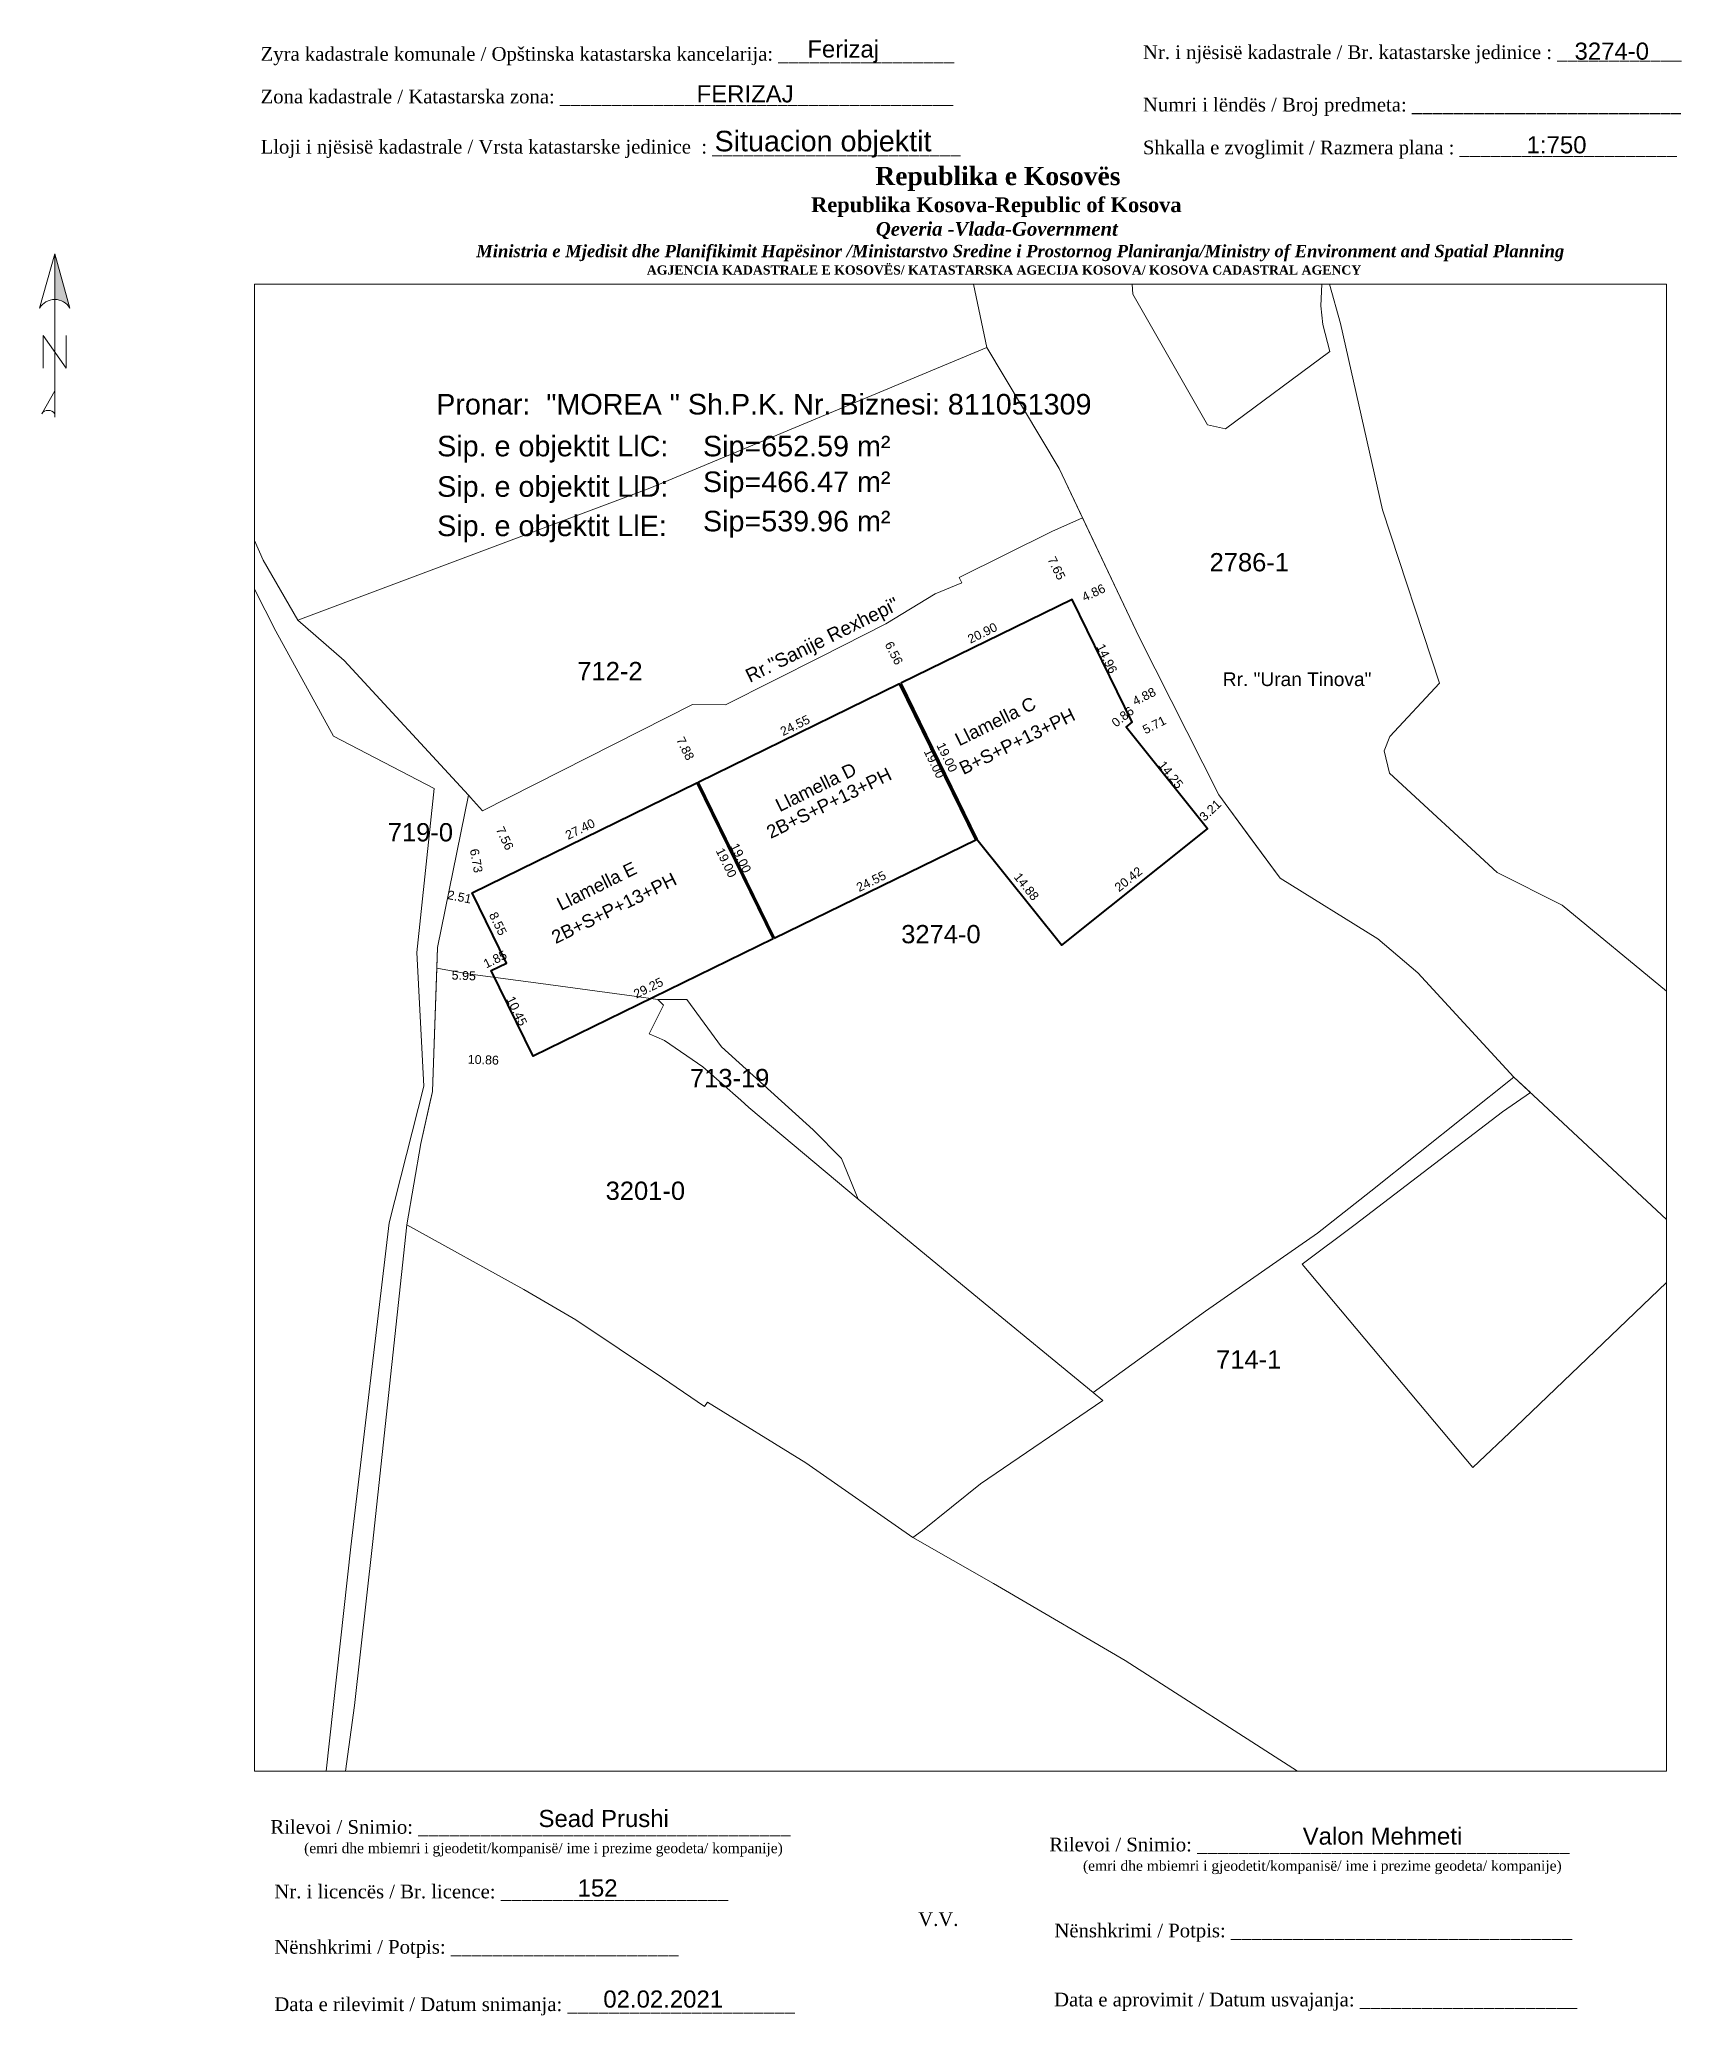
# Paper-space layout '-MANUALI' of a CAD drawing. Header units: metres. Extents: x -31 to 209, y 2 to 291.
# The model-space entities are those that its viewports show. They can reach past a viewport. Long polylines and large blocks are cut down to what shows.
import ezdxf

# ---------------------------------------------------------------- set-up
doc = ezdxf.new("R2010")
doc.units = ezdxf.units.M
doc.header["$PDMODE"] = 32
doc.header["$PDSIZE"] = 0.5
doc.layers.get('0').update_dxf_attribs({"lineweight": 0})
for name, color, linetype, lineweight in [('A - Perdhesa Polyine_Pen_No__6', 1, 'Continuous', 0), ('Dimensione', 7, 'Continuous', 9), ('Dimensionet', 1, 'Continuous', 0), ('emrat e rrugeve', 7, 'Continuous', 0), ('etazha', 7, 'Continuous', 0), ('Korniza e jashtme', 7, 'Continuous', 0), ('nr Parcela Fqinje', 251, 'Continuous', 0), ('Nr Parceles Baze', 7, 'Continuous', 0), ('Parcela Baze', 7, 'Continuous', 0), ('Parcela Fqinje', 251, 'Continuous', 0)]:
    doc.layers.add(name, color=color, linetype=linetype, lineweight=lineweight)
doc.styles.add('GENERATED_STYLE_1', font='arial.ttf')
doc.styles.get("Standard").update_dxf_attribs({"font": 'arial.ttf'})
doc.dimstyles.get("Standard").update_dxf_attribs({"dimtxt": 1, "dimasz": 0.18, "dimexe": 0.18, "dimexo": 0.0625, "dimgap": 0.09, "dimtad": 1, "dimtoh": 1, "dimzin": 0, "dimdsep": 46, "dimtxsty": 'Standard', "dimcen": 0.09, "dimse1": 1, "dimse2": 1, "dimsd1": 1, "dimsd2": 1, "dimadec": 0, "dimazin": 0, "dimtfac": 1, "dimtofl": 0, "dimtmove": 0, "dimatfit": 3, "dimfxl": 1, "dimtolj": 1, "dimtzin": 0, "dimarcsym": 0})

# ---------------------------------------------------------------- blocks, each defined once
blk = doc.blocks.new('*U90')
at = {"linetype": 'ByBlock', "lineweight": -2}
blk.add_hatch(color=0, dxfattribs=at).paths.add_polyline_path([(0, 562), (0, 301, -0.269143), (87, 250)])
at = {"color": 0, "linetype": 'ByBlock', "lineweight": -2}
for points in [[(87, 250, 0.580323), (-87, 250), (0, 562), (87, 250), (0, 562), (0, 300)], [(0, -356, 0.5), (-75, -356), (0, -225)]]:
    blk.add_lwpolyline(points, format="xyb", dxfattribs=at)
for points in [[(0, -375), (0, 562)], [(-66, -94), (-66, 94), (66, -94), (66, 94)]]:
    blk.add_lwpolyline(points, dxfattribs=at)
blk = doc.blocks.new('*D119')
at = {"layer": 'Defpoints', "color": 0, "transparency": 16777216}
for p in [(7511931.73, 4692415.84), (7511932.25, 4692416.1), (7511935.65, 4692409.25)]:
    blk.add_point(p, dxfattribs=at)
at = {"layer": 'Dimensione', "color": 0, "transparency": 16777216, "insert": (7511933.94, 4692412.67), "char_height": 0.975, "attachment_point": 5, "rotation": 296.3956}
blk.add_mtext('\\A1;7.65', dxfattribs=at)
blk = doc.blocks.new('*D120')
at = {"layer": 'Defpoints', "color": 0, "transparency": 16777216}
for p in [(7511940.05, 4692411.33), (7511940.43, 4692410.52), (7511935.65, 4692409.25)]:
    blk.add_point(p, dxfattribs=at)
at = {"layer": 'Dimensione', "color": 0, "transparency": 16777216, "insert": (7511937.99, 4692409.99), "char_height": 0.975, "attachment_point": 5, "rotation": 25.3586}
blk.add_mtext('\\A1;4.86', dxfattribs=at)
blk = doc.blocks.new('*D121')
at = {"layer": 'Defpoints', "color": 0, "transparency": 16777216}
for p in [(7511945.96, 4692399.22), (7511946.58, 4692398), (7511942.22, 4692395.81)]:
    blk.add_point(p, dxfattribs=at)
at = {"layer": 'Dimensione', "color": 0, "transparency": 16777216, "insert": (7511943.53, 4692398.63), "char_height": 0.975, "attachment_point": 5, "rotation": 26.736}
blk.add_mtext('\\A1;4.88', dxfattribs=at)
blk = doc.blocks.new('*D122')
at = {"layer": 'Defpoints', "color": 0, "transparency": 16777216}
for p in [(7511946.66, 4692397.84), (7511941.55, 4692395.27), (7511947.45, 4692396.28)]:
    blk.add_point(p, dxfattribs=at)
at = {"layer": 'Dimensione', "color": 0, "transparency": 16777216, "insert": (7511944.64, 4692395.5), "char_height": 0.975, "attachment_point": 5, "rotation": 26.736}
blk.add_mtext('\\A1;5.71', dxfattribs=at)
blk = doc.blocks.new('*D123')
at = {"layer": 'Defpoints', "color": 0, "transparency": 16777216}
for p in [(7511952.32, 4692386.85), (7511952.79, 4692386.36), (7511950.46, 4692384.15)]:
    blk.add_point(p, dxfattribs=at)
at = {"layer": 'Dimensione', "color": 0, "transparency": 16777216, "insert": (7511950.77, 4692386.16), "char_height": 0.975, "attachment_point": 5, "rotation": 43.5235}
blk.add_mtext('\\A1;3.21', dxfattribs=at)
blk = doc.blocks.new('*D124')
at = {"layer": 'Defpoints', "color": 0, "transparency": 16777216}
for p in [(7511913.89, 4692405.9), (7511914.13, 4692406.03), (7511916.88, 4692400.07)]:
    blk.add_point(p, dxfattribs=at)
at = {"layer": 'Dimensione', "color": 0, "transparency": 16777216, "insert": (7511916.13, 4692403.37), "char_height": 0.975, "attachment_point": 5, "rotation": 297.1323}
blk.add_mtext('\\A1;6.56', dxfattribs=at)
blk = doc.blocks.new('*D125')
at = {"layer": 'Defpoints', "color": 0, "transparency": 16777216}
for p in [(7511891, 4692396.18), (7511891.13, 4692396.25), (7511894.69, 4692389.22)]:
    blk.add_point(p, dxfattribs=at)
at = {"layer": 'Dimensione', "color": 0, "transparency": 16777216, "insert": (7511893.28, 4692392.93), "char_height": 0.975, "attachment_point": 5, "rotation": 296.8353}
blk.add_mtext('\\A1;7.88', dxfattribs=at)
blk = doc.blocks.new('*D126')
at = {"layer": 'Defpoints', "color": 0, "transparency": 16777216}
for p in [(7511869.23, 4692383.84), (7511868.71, 4692383.75), (7511869.93, 4692377.13)]:
    blk.add_point(p, dxfattribs=at)
at = {"layer": 'Dimensione', "color": 0, "transparency": 16777216, "insert": (7511870.4, 4692380.64), "char_height": 0.975, "attachment_point": 5, "rotation": 280.4803}
blk.add_mtext('\\A1;6.73', dxfattribs=at)
blk = doc.blocks.new('*D127')
at = {"layer": 'Defpoints', "color": 0, "transparency": 16777216}
for p in [(7511871.08, 4692386.11), (7511874.67, 4692379.44), (7511874.4, 4692379.31)]:
    blk.add_point(p, dxfattribs=at)
at = {"layer": 'Dimensione', "color": 0, "transparency": 16777216, "insert": (7511873.52, 4692383.09), "char_height": 0.975, "attachment_point": 5, "rotation": 296.0459}
blk.add_mtext('\\A1;7.56', dxfattribs=at)
blk = doc.blocks.new('*D128')
at = {"layer": 'Defpoints', "color": 0, "transparency": 16777216}
for p in [(7511867.47, 4692377.62), (7511867.22, 4692376.38), (7511869.93, 4692377.13)]:
    blk.add_point(p, dxfattribs=at)
at = {"layer": 'Dimensione', "color": 0, "transparency": 16777216, "insert": (7511868.56, 4692376.68), "char_height": 0.975, "attachment_point": 5, "rotation": 348.5805}
blk.add_mtext('\\A1;2.51', dxfattribs=at)
blk = doc.blocks.new('*D129')
at = {"layer": 'Defpoints', "color": 0, "transparency": 16777216}
for p in [(7511866.08, 4692368.87), (7511872.03, 4692368.63), (7511866.03, 4692367.62)]:
    blk.add_point(p, dxfattribs=at)
at = {"layer": 'Dimensione', "color": 0, "transparency": 16777216, "insert": (7511869.03, 4692368.07), "char_height": 0.975, "attachment_point": 5, "rotation": 357.6906}
blk.add_mtext('\\A1;5.95', dxfattribs=at)
blk = doc.blocks.new('*D130')
at = {"layer": 'Defpoints', "color": 0, "transparency": 16777216}
for p in [(7511865.72, 4692358.48), (7511865.76, 4692359.62), (7511876.62, 4692359.24)]:
    blk.add_point(p, dxfattribs=at)
at = {"layer": 'Dimensione', "color": 0, "transparency": 16777216, "insert": (7511871.17, 4692358.85), "char_height": 0.975, "attachment_point": 5, "rotation": 357.9987}
blk.add_mtext('\\A1;10.86', dxfattribs=at)
blk = doc.blocks.new('*D131')
at = {"layer": 'Defpoints', "color": 0, "transparency": 16777216}
for p in [(7511894.33, 4692389.61), (7511894.55, 4692389.16), (7511869.93, 4692377.13)]:
    blk.add_point(p, dxfattribs=at)
at = {"layer": 'Dimensionet', "color": 0, "transparency": 16777216, "insert": (7511881.77, 4692384.1), "char_height": 0.975, "attachment_point": 5, "rotation": 26.0459}
blk.add_mtext('\\A1;27.40', dxfattribs=at)
blk = doc.blocks.new('*D132')
at = {"layer": 'Defpoints', "color": 0, "transparency": 16777216}
for p in [(7511869.93, 4692377.13), (7511873.69, 4692369.44), (7511874.14, 4692369.66)]:
    blk.add_point(p, dxfattribs=at)
at = {"layer": 'Dimensionet', "color": 0, "transparency": 16777216, "insert": (7511872.77, 4692373.75), "char_height": 0.975, "attachment_point": 5, "rotation": 296.0459}
blk.add_mtext('\\A1;8.55', dxfattribs=at)
blk = doc.blocks.new('*D133')
at = {"layer": 'Defpoints', "color": 0, "transparency": 16777216}
for p in [(7511872.03, 4692368.63), (7511873.54, 4692369.75), (7511873.69, 4692369.44)]:
    blk.add_point(p, dxfattribs=at)
at = {"layer": 'Dimensionet', "color": 0, "transparency": 16777216, "insert": (7511872.46, 4692369.85), "char_height": 0.975, "attachment_point": 5, "rotation": 26.0459}
blk.add_mtext('\\A1;1.85', dxfattribs=at)
blk = doc.blocks.new('*D134')
at = {"layer": 'Defpoints', "color": 0, "transparency": 16777216}
for p in [(7511872.03, 4692368.63), (7511876.62, 4692359.24), (7511876.62, 4692359.24)]:
    blk.add_point(p, dxfattribs=at)
at = {"layer": 'Dimensionet', "color": 0, "transparency": 16777216, "insert": (7511874.83, 4692364.19), "char_height": 0.975, "attachment_point": 5, "rotation": 296.0456}
blk.add_mtext('\\A1;10.45', dxfattribs=at)
blk = doc.blocks.new('*D135')
at = {"layer": 'Defpoints', "color": 0, "transparency": 16777216}
for p in [(7511902.63, 4692372.63), (7511902.89, 4692372.09), (7511876.62, 4692359.24)]:
    blk.add_point(p, dxfattribs=at)
at = {"layer": 'Dimensionet', "color": 0, "transparency": 16777216, "insert": (7511889.24, 4692366.72), "char_height": 0.975, "attachment_point": 5, "rotation": 26.0459}
blk.add_mtext('\\A1;29.25', dxfattribs=at)
blk = doc.blocks.new('*D136')
at = {"layer": 'Defpoints', "color": 0, "transparency": 16777216}
for p in [(7511924.92, 4692383.27), (7511925.09, 4692382.93), (7511903.03, 4692372.15)]:
    blk.add_point(p, dxfattribs=at)
at = {"layer": 'Dimensionet', "color": 0, "transparency": 16777216, "insert": (7511913.64, 4692378.39), "char_height": 0.975, "attachment_point": 5, "rotation": 26.0459}
blk.add_mtext('\\A1;24.55', dxfattribs=at)
blk = doc.blocks.new('*D137')
at = {"layer": 'Defpoints', "color": 0, "transparency": 16777216}
for p in [(7511894.69, 4692389.22), (7511903.03, 4692372.15), (7511903.03, 4692372.15)]:
    blk.add_point(p, dxfattribs=at)
at = {"layer": 'Dimensionet', "color": 0, "transparency": 16777216, "insert": (7511899.36, 4692380.94), "char_height": 0.975, "attachment_point": 5, "rotation": 296.0459}
blk.add_mtext('\\A1;19.00', dxfattribs=at)
blk = doc.blocks.new('*D138')
at = {"layer": 'Defpoints', "color": 0, "transparency": 16777216}
for p in [(7511893.2, 4692388.5), (7511894.55, 4692389.16), (7511902.89, 4692372.09)]:
    blk.add_point(p, dxfattribs=at)
at = {"layer": 'Dimensionet', "color": 0, "transparency": 16777216, "insert": (7511897.77, 4692380.43), "char_height": 0.975, "attachment_point": 5, "rotation": 296.0459}
blk.add_mtext('\\A1;19.00', dxfattribs=at)
blk = doc.blocks.new('*D139')
at = {"layer": 'Defpoints', "color": 0, "transparency": 16777216}
for p in [(7511916.74, 4692400), (7511924.22, 4692382.51), (7511925.09, 4692382.93)]:
    blk.add_point(p, dxfattribs=at)
at = {"layer": 'Dimensionet', "color": 0, "transparency": 16777216, "insert": (7511920.55, 4692391.29), "char_height": 0.975, "attachment_point": 5, "rotation": 296.0459}
blk.add_mtext('\\A1;19.00', dxfattribs=at)
blk = doc.blocks.new('*D140')
at = {"layer": 'Defpoints', "color": 0, "transparency": 16777216}
for p in [(7511916.88, 4692400.07), (7511917.26, 4692400.26), (7511925.22, 4692383)]:
    blk.add_point(p, dxfattribs=at)
at = {"layer": 'Dimensionet', "color": 0, "transparency": 16777216, "insert": (7511921.94, 4692391.97), "char_height": 0.975, "attachment_point": 5, "rotation": 296.0459}
blk.add_mtext('\\A1;19.00', dxfattribs=at)
blk = doc.blocks.new('*D141')
at = {"layer": 'Defpoints', "color": 0, "transparency": 16777216}
for p in [(7511916.58, 4692400.34), (7511916.74, 4692400), (7511894.69, 4692389.22)]:
    blk.add_point(p, dxfattribs=at)
at = {"layer": 'Dimensionet', "color": 0, "transparency": 16777216, "insert": (7511905.3, 4692395.46), "char_height": 0.975, "attachment_point": 5, "rotation": 26.0459}
blk.add_mtext('\\A1;24.55', dxfattribs=at)
blk = doc.blocks.new('*D142')
at = {"layer": 'Defpoints', "color": 0, "transparency": 16777216}
for p in [(7511935.45, 4692409.66), (7511935.65, 4692409.25), (7511916.88, 4692400.07)]:
    blk.add_point(p, dxfattribs=at)
at = {"layer": 'Dimensionet', "color": 0, "transparency": 16777216, "insert": (7511925.82, 4692405.57), "char_height": 0.975, "attachment_point": 5, "rotation": 26.0459}
blk.add_mtext('\\A1;20.90', dxfattribs=at)
blk = doc.blocks.new('*D143')
at = {"layer": 'Defpoints', "color": 0, "transparency": 16777216}
for p in [(7511935.65, 4692409.25), (7511942.22, 4692395.81), (7511942.22, 4692395.81)]:
    blk.add_point(p, dxfattribs=at)
at = {"layer": 'Dimensionet', "color": 0, "transparency": 16777216, "insert": (7511939.45, 4692402.77), "char_height": 0.975, "attachment_point": 5, "rotation": 296.0459}
blk.add_mtext('\\A1;14.96', dxfattribs=at)
blk = doc.blocks.new('*D144')
at = {"layer": 'Defpoints', "color": 0, "transparency": 16777216}
for p in [(7511941.21, 4692395.7), (7511941.55, 4692395.27), (7511942.22, 4692395.81)]:
    blk.add_point(p, dxfattribs=at)
at = {"layer": 'Dimensionet', "color": 0, "transparency": 16777216, "insert": (7511941.19, 4692396.41), "char_height": 0.975, "attachment_point": 5, "rotation": 38.6929}
blk.add_mtext('\\A1;0.86', dxfattribs=at)
blk = doc.blocks.new('*D145')
at = {"layer": 'Defpoints', "color": 0, "transparency": 16777216}
for p in [(7511941.55, 4692395.27), (7511950.46, 4692384.15), (7511950.46, 4692384.15)]:
    blk.add_point(p, dxfattribs=at)
at = {"layer": 'Dimensionet', "color": 0, "transparency": 16777216, "insert": (7511946.45, 4692390.06), "char_height": 0.975, "attachment_point": 5, "rotation": 308.6929}
blk.add_mtext('\\A1;14.25', dxfattribs=at)
blk = doc.blocks.new('*D146')
at = {"layer": 'Defpoints', "color": 0, "transparency": 16777216}
for p in [(7511950.46, 4692384.15), (7511934.19, 4692371.79), (7511934.52, 4692371.38)]:
    blk.add_point(p, dxfattribs=at)
at = {"layer": 'Dimensionet', "color": 0, "transparency": 16777216, "insert": (7511941.81, 4692378.62), "char_height": 0.975, "attachment_point": 5, "rotation": 38.6929}
blk.add_mtext('\\A1;20.42', dxfattribs=at)
blk = doc.blocks.new('*D147')
at = {"layer": 'Defpoints', "color": 0, "transparency": 16777216}
for p in [(7511925.22, 4692383), (7511925.55, 4692383.26), (7511934.52, 4692371.38)]:
    blk.add_point(p, dxfattribs=at)
at = {"layer": 'Dimensionet', "color": 0, "transparency": 16777216, "insert": (7511930.64, 4692377.81), "char_height": 0.975, "attachment_point": 5, "rotation": 308.6929}
blk.add_mtext('\\A1;14.88', dxfattribs=at)

msp = doc.modelspace()

# ---------------------------------------------------------------- linework, layer by layer
at = {"layer": 'A - Perdhesa Polyine_Pen_No__6', "linetype": 'Continuous', "lineweight": 35}
for points in [[(7511916.877, 4692400.068), (7511925.22, 4692382.997), (7511934.523, 4692371.382), (7511950.462, 4692384.149), (7511941.554, 4692395.271), (7511942.222, 4692395.807), (7511935.654, 4692409.245)], [(7511903.029, 4692372.151), (7511925.085, 4692382.931), (7511916.742, 4692400.002), (7511894.685, 4692389.223)], [(7511902.895, 4692372.086), (7511876.615, 4692359.242), (7511872.027, 4692368.631), (7511873.689, 4692369.444), (7511869.934, 4692377.126), (7511894.552, 4692389.157)]]:
    msp.add_lwpolyline(points, close=True, dxfattribs=at)
at = {"layer": 'Parcela Baze', "flags": 128}
msp.add_lwpolyline([(7511984.021, 4692356.967), (7511968.34, 4692344.458), (7511962.497, 4692339.88), (7511950.248, 4692331.332), (7511937.962, 4692322.418), (7511925.491, 4692332.643), (7511912.211, 4692343.575), (7511910.408, 4692348.042), (7511907.287, 4692351.18), (7511897.246, 4692360.267), (7511893.466, 4692365.435), (7511890.286, 4692365.442), (7511887.703, 4692365.8), (7511877.458, 4692367.218), (7511869.461, 4692368.275), (7511866.082, 4692368.871), (7511866.161, 4692371.131), (7511869.532, 4692387.82), (7511869.842, 4692387.49), (7511870.032, 4692387.28), (7511870.102, 4692387.2), (7511871.08, 4692386.106), (7511894.088, 4692397.746), (7511897.7, 4692397.706), (7511908.118, 4692402.948), (7511915.233, 4692406.594), (7511920.633, 4692409.869), (7511923.58, 4692411.059), (7511923.278, 4692411.647), (7511933.435, 4692416.688), (7511936.798, 4692418.187), (7511942.993, 4692405.116), (7511951.692, 4692387.847), (7511952.79, 4692386.36), (7511954.994, 4692383.377), (7511958.422, 4692378.737), (7511969.121, 4692372.097), (7511973.491, 4692368.387), (7511984.021, 4692356.967)], dxfattribs=at)
at = {"layer": 'Parcela Fqinje', "flags": 128}
for points in [[(7511941.484, 4692453.574), (7511942.294, 4692442.655), (7511950.453, 4692428.365), (7511952.433, 4692427.925), (7511963.864, 4692436.394), (7511963.094, 4692439.334), (7511962.864, 4692441.404), (7511963.089, 4692446.399), (7511965.014, 4692439.454), (7511969.643, 4692419.044), (7511975.882, 4692400.075), (7511970.432, 4692394.226), (7511969.802, 4692392.676), (7511970.412, 4692390.216), (7511982.192, 4692379.356), (7511989.322, 4692375.776), (7512002.111, 4692365.206)], [(7512007.31, 4692335.187), (7511984.021, 4692356.967), (7511973.491, 4692368.387), (7511969.121, 4692372.097), (7511958.422, 4692378.737), (7511952.79, 4692386.36), (7511951.692, 4692387.847), (7511942.993, 4692405.116), (7511934.243, 4692423.576), (7511926.304, 4692436.845), (7511923.594, 4692449.795)], [(7511844.196, 4692420.144), (7511847.043, 4692413.54), (7511850.842, 4692406.99), (7511855.942, 4692402.56), (7511869.532, 4692387.82), (7511866.161, 4692371.131), (7511865.611, 4692355.392), (7511864.33, 4692349.682), (7511862.81, 4692340.782), (7511859.049, 4692305.784), (7511857.078, 4692288.165), (7511854.938, 4692272.976)], [(7511853.168, 4692273.706), (7511856.659, 4692305.544), (7511860.87, 4692341.013), (7511864.671, 4692355.972), (7511863.891, 4692370.581), (7511865.802, 4692388.54), (7511854.772, 4692394.29), (7511848.432, 4692405.77), (7511841.753, 4692418.98)], [(7511936.798, 4692418.187), (7511933.435, 4692416.688), (7511923.278, 4692411.647), (7511923.58, 4692411.059), (7511920.633, 4692409.869), (7511915.233, 4692406.594), (7511908.118, 4692402.948), (7511897.7, 4692397.706), (7511894.088, 4692397.746), (7511871.08, 4692386.106), (7511870.102, 4692387.2), (7511870.032, 4692387.28), (7511869.842, 4692387.49), (7511869.532, 4692387.82), (7511855.942, 4692402.56), (7511850.842, 4692406.99), (7511889.413, 4692421.428), (7511926.304, 4692436.845), (7511934.243, 4692423.576), (7511936.798, 4692418.187)], [(7511925.491, 4692332.643), (7511937.962, 4692322.418), (7511939.02, 4692321.55), (7511925.6, 4692312.428), (7511919.271, 4692307.313), (7511918.211, 4692306.549), (7511906.479, 4692314.723), (7511895.714, 4692321.363), (7511895.375, 4692320.907), (7511890.79, 4692324.02), (7511881.313, 4692330.399), (7511875.603, 4692333.703), (7511862.81, 4692340.782), (7511864.33, 4692349.682), (7511865.363, 4692354.287), (7511865.611, 4692355.392), (7511866.082, 4692368.871), (7511869.461, 4692368.275), (7511877.458, 4692367.218), (7511887.703, 4692365.8), (7511890.286, 4692365.442), (7511890.881, 4692364.849), (7511889.344, 4692361.676), (7511891, 4692360.963), (7511895.198, 4692358.097), (7511899.376, 4692354.42), (7511900.258, 4692353.644), (7511912.211, 4692343.575), (7511925.491, 4692332.643)], [(7511972.308, 4692273.251), (7511941.458, 4692293.101), (7511928.331, 4692300.748), (7511927.019, 4692301.512), (7511918.211, 4692306.549), (7511919.271, 4692307.313), (7511925.6, 4692312.428), (7511939.02, 4692321.55), (7511937.962, 4692322.418), (7511950.248, 4692331.332), (7511962.497, 4692339.88), (7511968.34, 4692344.458), (7511984.021, 4692356.967), (7511985.853, 4692355.253), (7511982.769, 4692353.148), (7511966.627, 4692340.808), (7511960.838, 4692336.459), (7511979.511, 4692314.209), (7511984.225, 4692318.67), (7512004.361, 4692337.945)]]:
    msp.add_lwpolyline(points, dxfattribs=at)

# ---------------------------------------------------------------- texts
at = {"layer": 'emrat e rrugeve', "color": 0, "style": 'GENERATED_STYLE_1'}
msp.add_text('Rr."Sanije Rexhepi"', height=1.5, rotation=26.20856, dxfattribs=at).set_placement((7511900.349, 4692400.103))
msp.add_text('Rr. "Uran Tinova"', height=1.5, dxfattribs=at).set_placement((7511952.141, 4692399.763))
at = {"layer": 'etazha', "color": 0, "style": 'GENERATED_STYLE_1'}
for s, height, p in [('Llamella C', 1.446, (7511923.274, 4692393.153)), ('B+S+P+13+PH', 1.44603, (7511923.739, 4692390.015)), ('2B+S+P+13+PH', 1.44603, (7511902.635, 4692383.017)), ('Llamella D', 1.446, (7511903.624, 4692385.948)), ('Llamella E', 1.446, (7511879.671, 4692375.14)), ('2B+S+P+13+PH', 1.44603, (7511879.091, 4692371.51))]:
    msp.add_text(s, height=height, rotation=26.20856, dxfattribs=at).set_placement(p)
at = {"layer": 'nr Parcela Fqinje'}
for s, p in [('2786-1', (7511950.696, 4692412.323)), ('712-2', (7511881.46, 4692400.405)), ('719-0', (7511860.707, 4692382.76)), ('713-19', (7511893.792, 4692355.852)), ('3201-0', (7511884.564, 4692343.514)), ('714-1', (7511951.406, 4692325.054))]:
    msp.add_text(s, height=2, dxfattribs=at).set_placement(p)
at = {"layer": 'Nr Parceles Baze'}
msp.add_text('3274-0', height=2, dxfattribs=at).set_placement((7511916.926, 4692371.608))

# ---------------------------------------------------------------- dimensions: what is measured, and where the dimension line sits
at = {"layer": 'Dimensione'}
for p1, p2, distance, picture, middle in [((7511935.654, 4692409.245), (7511932.252, 4692416.101), 0.577, '*D119', (7511933.943, 4692412.668)), ((7511935.654, 4692409.245), (7511940.049, 4692411.328), -0.89, '*D120', (7511937.991, 4692409.993)), ((7511916.877, 4692400.068), (7511913.886, 4692405.904), -0.276, '*D124', (7511916.13, 4692403.369)), ((7511942.222, 4692395.807), (7511946.577, 4692398), 1.368, '*D121', (7511943.53, 4692398.63)), ((7511941.554, 4692395.271), (7511946.657, 4692397.842), -1.752, '*D122', (7511944.639, 4692395.497)), ((7511894.685, 4692389.223), (7511891.13, 4692396.25), 0.143, '*D125', (7511893.284, 4692392.927)), ((7511871.08, 4692386.106), (7511874.4017, 4692379.3094), 0.3011, '*D127', (7511873.5193, 4692383.0881)), ((7511950.462, 4692384.149), (7511952.79, 4692386.36), 0.68, '*D123', (7511950.768, 4692386.158)), ((7511869.934, 4692377.126), (7511868.709, 4692383.747), -0.528, '*D126', (7511870.397, 4692380.636)), ((7511869.934, 4692377.126), (7511867.472, 4692377.623), 1.27, '*D128', (7511868.564, 4692376.684)), ((7511872.027, 4692368.631), (7511866.082, 4692368.871), 1.247, '*D129', (7511869.027, 4692368.07)), ((7511876.615, 4692359.242), (7511865.759, 4692359.622), 1.146, '*D130', (7511871.167, 4692358.852))]:
    dim = msp.add_aligned_dim(p1=p1, p2=p2, distance=distance, dimstyle='Standard', override={"dimscale": 0.75, "dimtxt": 1.3}, dxfattribs=at)
    dim.commit()
    dim.dimension.update_dxf_attribs({"geometry": picture, "text_midpoint": middle})
at = {"layer": 'Dimensionet'}
for p1, p2, distance, picture, middle in [((7511916.877, 4692400.068), (7511935.654, 4692409.245), 0.456, '*D142', (7511925.817, 4692405.575)), ((7511935.654, 4692409.245), (7511942.222, 4692395.807), 0, '*D143', (7511939.446, 4692402.774)), ((7511894.685, 4692389.223), (7511916.742, 4692400.002), 0.375, '*D141', (7511905.301, 4692395.458)), ((7511916.742, 4692400.002), (7511925.085, 4692382.931), -0.967, '*D139', (7511920.553, 4692391.29)), ((7511925.22, 4692382.997), (7511916.877, 4692400.068), -0.428, '*D140', (7511921.941, 4692391.969)), ((7511941.554, 4692395.271), (7511950.462, 4692384.149), 0, '*D145', (7511946.449, 4692390.063)), ((7511869.934, 4692377.126), (7511894.552, 4692389.157), 0.503, '*D131', (7511881.774, 4692384.101)), ((7511894.685, 4692389.223), (7511903.029, 4692372.151), 0, '*D137', (7511899.365, 4692380.935)), ((7511950.462, 4692384.149), (7511934.523, 4692371.382), -0.528, '*D146', (7511941.809, 4692378.619)), ((7511903.029, 4692372.151), (7511925.085, 4692382.931), 0.378, '*D136', (7511913.643, 4692378.389)), ((7511934.523, 4692371.382), (7511925.22, 4692382.997), -0.425, '*D147', (7511930.644, 4692377.809)), ((7511869.934, 4692377.126), (7511873.689, 4692369.444), 0.501, '*D132', (7511872.769, 4692373.753)), ((7511876.615, 4692359.242), (7511902.895, 4692372.086), 0.606, '*D135', (7511889.241, 4692366.717)), ((7511872.027, 4692368.631), (7511876.615, 4692359.242), 0, '*D134', (7511874.829, 4692364.185))]:
    dim = msp.add_aligned_dim(p1=p1, p2=p2, distance=distance, dimstyle='Standard', override={"dimscale": 0.75, "dimtxt": 1.3}, dxfattribs=at)
    dim.commit()
    dim.dimension.update_dxf_attribs({"geometry": picture, "text_midpoint": middle})
for base, p1, p2, angle, picture, middle in [((7511941.209, 4692395.702), (7511942.222, 4692395.807), (7511941.554, 4692395.271), 218.69286, '*D144', (7511941.543, 4692395.97)), ((7511893.203, 4692388.498), (7511902.895, 4692372.086), (7511894.552, 4692389.157), 116.04595, '*D138', (7511897.266, 4692380.183)), ((7511873.539, 4692369.75), (7511872.027, 4692368.631), (7511873.689, 4692369.444), 26.04595, '*D133', (7511872.708, 4692369.344))]:
    dim = msp.add_linear_dim(base=base, p1=p1, p2=p2, angle=angle, dimstyle='Standard', override={"dimscale": 0.75, "dimtxt": 1.3}, dxfattribs=at)
    dim.commit()
    dim.dimension.update_dxf_attribs({"geometry": picture, "text_midpoint": middle, "dimtype": 161})

psp = doc.layouts.new('-MANUALI')

# ---------------------------------------------------------------- block references
at = {"xscale": 0.0254, "yscale": 0.0254, "zscale": 0.0254}
psp.add_blockref('*U90', (-28.73, 245.02), dxfattribs=at)

# ---------------------------------------------------------------- texts
for s, height, p in [('3274-0', 2.5, (193.17, 287.65)), ('1:750', 2.5, (186.18, 273.98)), ('Pronar:  ', 3, (26.97, 235.86)), ('Sip. e objektit LlC:', 3, (27.1, 229.75)), ('Sip. e objektit LlD:', 3, (27.1, 223.85)), ('Sip. e objektit LlE:', 3, (27.1, 218.11)), ('02.02.2021', 2.5, (51.37, 3.32))]:
    psp.add_text(s, height=height).set_placement(p)
at = {"color": 1}
for s, p in [('"MOREA " Sh.P.K. Nr. Biznesi: 811051309', (43.04, 235.86)), ('Sip=652.59 m²', (65.92, 229.75)), ('Sip=466.47 m²', (65.92, 224.54)), ('Sip=539.96 m²', (65.92, 218.8))]:
    psp.add_text(s, height=3, dxfattribs=at).set_placement(p)
for s, insert, char_height, width, attachment_point in [('{\\fTimes New Roman|b0|i0|c0|p18;Zyra kadastrale komunale / Opštinska katastarska kancelarija: _________________}', (1.33, 289.5), 2, 100.6873, 1), ('Ferizaj', (86.39, 288.84), 2.5, 9.9735, 5), ('{\\fTimes New Roman|b0|i0|c0|p18;Nr. i njësisë kadastrale / Br. katastarske jedinice : ____________}', (130.16, 289.75), 2, 79.9484, 1), ('{\\fTimes New Roman|b0|i0|c0|p18;Zona kadastrale / Katastarska zona: ______________________________________}', (1.33, 283.28), 2, 100.6873, 1), ('FERIZAJ', (72.07, 282.65), 2.5, 41.1507, 5), ('{\\fTimes New Roman|b0|i0|c0|p18;Numri i lëndës / Broj predmeta: __________________________}', (130.16, 282.09), 2, 79.9484, 1), ('Situacion objektit', (83.44, 275.32), 3, 39.1059, 5), ('{\\fTimes New Roman|b0|i0|c0|p18;Lloji i njësisë kadastrale / Vrsta katastarske jedinice  : ________________________}', (1.33, 275.95), 2, 100.6873, 1), ('{\\fTimes New Roman|b0|i0|c0|p18;Shkalla e zvoglimit / Razmera plana : _____________________}', (130.16, 275.84), 2, 79.9484, 1), ('\\pi77.297;{\\fBook Antiqua|b1|i0|c0|p18;\\H1.333x;Republika e Kosovës\\fTimes New Roman|b1|i0|c0|p18;\\P\\pi67.927;\\fBook Antiqua|b1|i0|c0|p18;\\H0.8125x;Republika Kosova-Republic of Kosova\\fTimes New Roman|b1|i0|c0|p18;\\P\\pi77.378;\\fBook Antiqua|b1|i1|c0|p18;\\H0.9233x;Qeveria -Vlada-Government \\P\\pi13.032,l6,t23.033;\\fTimes New Roman|b1|i1|c0|p18;\\H0.9x;Ministria e Mjedisit dhe Planifikimit Hapësinor /Ministarstvo Sredine i Prostornog Planiranja/Ministry of Environment and Spatial Planning\\P\\pi43.931,l0,tz;\\fBook Antiqua|b1|i0|c0|p18;\\H0.7406x;AGJENCIA KADASTRALE E KOSOVËS/ KATASTARSKA AGECIJA KOSOVA/ KOSOVA CADASTRAL AGENCY}', (13.78, 272.01), 2, 191.8237, 1), ('Sead Prushi', (51.42, 30.91), 2.5, 27.1816, 5), ('{\\fTimes New Roman|b0|i0|c0|p18;Rilevoi / Snimio: ____________________________________\\P     \\H0.75x;(emri dhe mbiemri i gjeodetit/kompanisë/ ime i prezime geodeta/ kompanije)}', (40.74, 28.03), 2, 74.7958, 5), ('Valon Mehmeti', (165.13, 28.34), 2.5, 27.1816, 5), ('{\\fTimes New Roman|b0|i0|c0|p18;Rilevoi / Snimio: ____________________________________\\P     \\H0.75x;(emri dhe mbiemri i gjeodetit/kompanisë/ ime i prezime geodeta/ kompanije)}', (154.46, 25.46), 2, 74.7958, 5), ('{\\fTimes New Roman|b0|i0|c0|p18;Nr. i licencës / Br. licence: ______________________\\P                                }', (3.34, 21.27), 2, 83.344, 1), ('152', (50.53, 20.77), 2.5, 5.3971, 5), ('{\\fTimes New Roman|b0|i0|c0|p18;V.V.                                 }', (100.28, 16.22), 2, 5.7076, 5), ('{\\fTimes New Roman|b0|i0|c0|p18; Nënshkrimi / Potpis: _________________________________}', (116.48, 15.58), 2, 83.344, 1), ('{\\fTimes New Roman|b0|i0|c0|p18;Nënshkrimi / Potpis: ______________________\\P                                 }', (3.34, 13.19), 2, 83.344, 1), ('{\\fTimes New Roman|b0|i0|c0|p18;Data e rilevimit / Datum snimanja: ______________________\\P                                 }', (3.34, 4.82), 2, 83.344, 1), ('{\\fTimes New Roman|b0|i0|c0|p18; Data e aprovimit / Datum usvajanja: _____________________}', (116.43, 5.5), 2, 83.344, 1)]:
    psp.add_mtext(s, dxfattribs=dict(insert=insert, char_height=char_height, width=width, attachment_point=attachment_point))

# ---------------------------------------------------------------- viewports
at = {"layer": 'Korniza e jashtme', "view_target_point": (7499131.095, 4689980.516), "view_twist_angle": 360}
psp.add_viewport(center=(103.51, 146.36), size=(206.14, 217.061), view_center_point=(12792.32, 2381.852), view_height=162.7955, dxfattribs=at)

doc.saveas('drawing.dxf')
